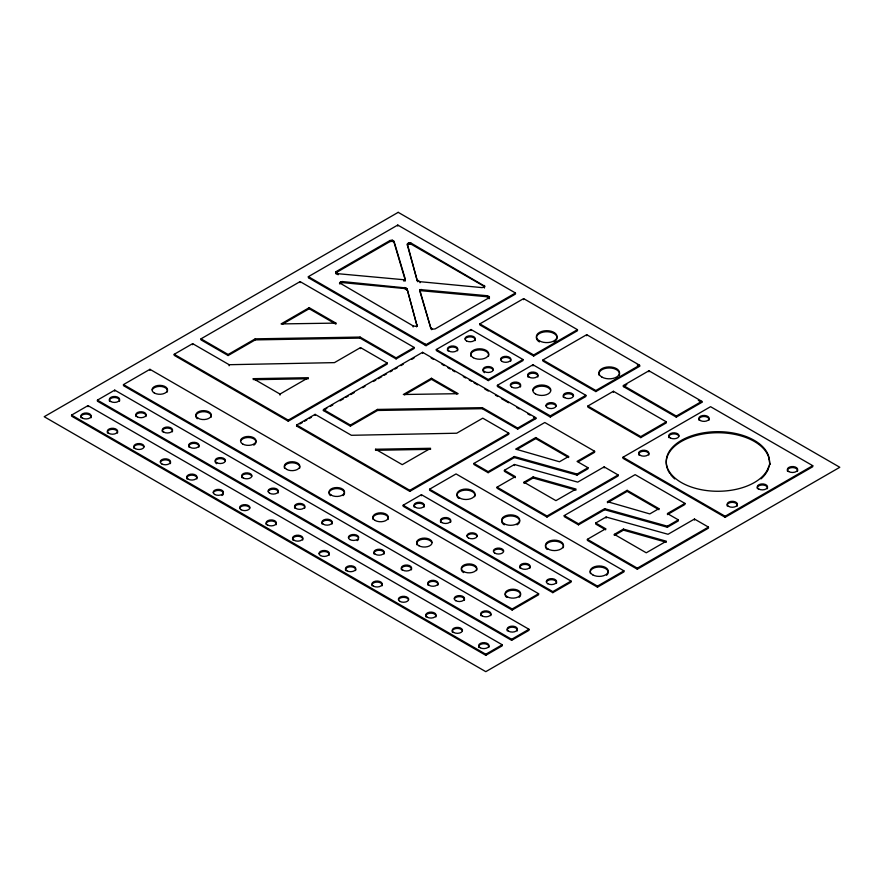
<?xml version="1.0" encoding="UTF-8"?>
<svg xmlns="http://www.w3.org/2000/svg" width="884" height="884" viewBox="0 0 884 884"><rect width="100%" height="100%" fill="white"/><g stroke="black" fill="none" stroke-linecap="round" stroke-linejoin="round"><path stroke-width="1.33" d="M405.259 279.112L405.027 280.902L405.259 279.112L394.076 241.442L392.562 240.249L390.021 240.503L336.064 271.653L335.688 273.41L336.064 271.653M419.878 290.306L431.072 329.025L419.878 291.355L420.121 289.576L486.996 295.698L489.46 297.057L489.073 298.825M419.878 291.355L420.121 289.576M767.842 468.885L769.798 463.768L769.224 458.564A51.615 29.802 0 0 0 692.879 435.392A51.615 29.802 0 0 0 686.271 485.04A51.615 29.802 0 0 0 767.842 468.885L767.842 469.934A51.615 29.802 0 0 1 761.002 478.874M767.842 469.934L769.312 466.1M407.159 290.217L404.474 288.538L342.285 282.593L339.6 283.93L339.6 282.88L342.285 281.543L405.8 287.93L407.159 289.156L417.137 326.218L407.159 289.156M417.336 280.007L420.022 281.687L482.211 287.632L484.896 286.294L411.347 243.255L408.85 242.813L407.358 244.006L407.358 245.056L417.336 281.057L407.358 244.006M407.358 245.056L408.85 243.862L411.347 244.315L484.454 286.526L484.388 288.029L484.388 286.98M339.6 282.88L413.148 325.909L415.646 326.351L417.137 325.157M308.361 276.67L397.767 225.044L515.471 293.002L515.471 294.052L426.055 345.677L308.361 277.72L308.361 276.67L426.055 344.616L515.471 293.002M174.203 354.296L192.646 343.644L229.133 364.705L334.461 362.628L360.517 347.589L387.214 363.004L387.214 364.053L288.25 421.193L174.203 355.346L174.203 354.296L288.25 420.132L387.214 363.004M201 338.826L300.107 281.598L414.154 347.445L414.154 348.495L396.109 358.915L360.086 338.119L255.233 339.898L228.127 355.545L201 339.876L201 338.826L228.127 354.484L255.233 338.837L360.086 337.069L396.109 357.865L414.154 347.445M123.473 384.595L149.937 369.313L538.61 593.716L538.61 594.766L512.145 610.048L123.473 385.645L123.473 384.595L512.145 608.988L538.61 593.716M71.582 415.104L88.002 405.623L502.222 644.768L502.222 645.828L485.802 655.309L71.582 416.154L71.582 415.104L485.802 654.248L502.222 644.768M97.417 400.132L114.743 390.12L528.975 629.275L528.975 630.325L511.637 640.336L97.417 401.192L97.417 400.132L511.637 639.287L528.975 629.275M336.064 272.703L390.021 241.553L392.562 241.31L394.076 242.492L405.259 280.162M335.887 323.102L309.19 307.687L281.079 323.92L335.887 323.102L335.887 324.152L309.19 308.737L282.25 324.295M253.288 378.661L279.996 394.076L308.361 377.7L253.288 378.661L253.288 379.711M489.073 297.764L435.127 328.914L432.574 329.168L431.072 327.975M296.681 426.055L296.681 425.005L315.124 414.353L351.39 435.293L456.719 433.215L482.774 418.176L508.775 433.193L508.775 434.243L409.822 491.382L296.46 425.933M323.478 410.585L323.478 409.535L422.585 352.318L535.726 417.635L535.726 418.684M299.919 423.933L302.229 422.607M304.527 421.27L306.836 419.944M309.146 418.607L311.444 417.281M326.837 408.397L323.257 410.463L350.384 426.132L377.49 410.474L482.344 408.706L517.67 429.105L535.958 418.552L533.582 417.171M330.417 406.331L332.804 404.949M339.975 400.806L343.556 398.739M345.942 397.358L348.329 395.988M350.716 394.607L354.307 392.54M362.661 387.711L365.048 386.33M373.413 381.501L375.799 380.131M378.186 378.75L381.766 376.683M384.153 375.302L386.54 373.921M390.131 371.855L392.518 370.473M394.905 369.092L397.292 367.722M400.872 365.644L403.259 364.274M411.624 359.445L414.01 358.064M479.835 323.887L523.626 298.604L577.462 329.677L577.462 330.738L533.671 356.02L479.835 324.936L479.835 323.887L533.671 354.959L577.462 329.677M436.32 349.512L470.995 329.5L522.996 359.523L522.996 360.573L488.322 380.595L436.32 350.561L436.32 349.512L488.322 379.534L522.996 359.523M323.478 409.535L350.384 425.071L377.49 409.425L482.344 407.657L517.67 428.055L535.726 417.635M431.447 378.275L403.336 394.507L458.144 393.678L431.447 378.275L431.447 379.324L404.507 394.883M497.383 385.302L532.964 364.761L585.882 395.314L585.882 396.485L550.301 417.027L497.383 386.474L497.383 385.302L550.301 415.856L585.882 395.314M542.92 359.965L586.711 334.682L639.629 365.236L639.629 366.296L595.838 391.579L542.92 361.026L542.92 359.965L595.838 390.518L639.629 365.236M296.681 425.005L409.822 490.322L508.775 433.193M429.602 489.195L456.056 473.923L623.938 570.843L623.938 571.893L597.474 587.175L429.602 490.244L429.602 489.195L597.474 586.114L623.938 570.843M594.612 451.26L577.053 461.404L587.993 467.724L587.993 468.774L577.053 475.095L514.333 457.569L488.145 472.686L473.923 464.476L473.923 463.426L544.798 422.497L594.612 451.26L594.612 452.31L578.224 461.779M403.17 505.228L421.425 494.686L571.053 581.075L571.053 582.136L552.809 592.667L403.17 506.278L403.17 505.228L552.809 591.617L571.053 581.075M587.849 406.032L613.397 391.281L666.315 421.834L666.315 422.883L640.767 437.635L587.849 407.082L587.849 406.032L640.767 436.586L666.315 421.834M623.375 385.523L648.922 370.772L701.841 401.325L701.841 402.375L676.293 417.126L623.375 386.573L623.375 385.523L676.293 416.077L701.841 401.325M623.375 386.573L626.855 384.562M568.6 456.498L535.748 437.536L515.681 449.116L559.473 461.768L568.6 456.498L568.6 457.547L535.748 438.586L516.864 449.492M473.923 463.426L488.145 471.636L514.333 456.52L577.053 474.045L587.993 467.724M504.399 470.288L514.444 464.498L577.727 482.123L604.137 466.874L618.115 474.951L618.115 476.001L546.997 517.063L497.051 488.233L497.051 487.172L515.35 476.609L504.399 470.288L504.399 471.338L515.35 477.669M523.991 482.211L533.118 476.94L576.003 489.062L555.926 500.642L523.991 482.211L523.991 483.261L533.118 478.001L576.003 490.112M622.966 457.26L710.559 406.684L812.739 465.68L812.739 466.741L725.156 517.306L622.966 458.31L622.966 457.26L725.156 516.256L812.739 465.68M497.051 487.172L546.997 516.013L618.115 474.951M684.945 503.405L667.376 513.549L678.326 519.869L678.326 520.919L667.376 527.251L604.656 509.725L578.479 524.842L564.246 516.632L564.246 515.571L635.132 474.653L684.945 503.405L684.945 504.466L667.376 514.598M607.474 501.692L627.176 490.322L658.923 508.643L658.923 509.703L627.176 491.371L607.474 502.753L607.474 501.692L649.795 513.913L658.923 508.643M564.246 515.571L578.479 523.781L604.656 508.665L667.376 526.19L678.326 519.869M595.717 523.008L606.104 517.018L668.05 534.279L694.47 519.03L708.449 527.096L708.449 528.146L637.32 569.219L587.374 540.378L587.374 539.328L605.673 528.765L605.673 529.814L595.717 524.068L595.717 523.008L605.673 528.765M614.325 534.356L623.441 529.096L666.326 541.207L646.259 552.798L614.325 534.356L614.325 535.417L623.441 530.146L666.326 542.257M587.374 539.328L637.32 568.158L708.449 527.096M335.688 272.36L338.152 273.72L405.027 279.841M420.121 290.626L486.996 296.748L489.46 298.107M254.669 379.689L308.361 378.75M375.545 449.238L430.618 448.287L402.253 464.664L375.545 449.238L375.545 450.299L430.618 449.337M637.276 364.937L639.629 366.296M698.316 400.341L701.841 402.375M431.16 358.042L433.547 359.423M441.878 364.23L444.265 365.611M447.834 367.667L450.221 369.048M452.597 370.418L454.984 371.799M463.315 376.606L465.702 377.987M469.271 380.043L471.658 381.424M474.034 382.794L477.603 384.86M484.752 388.982L488.322 391.048M495.471 395.17L497.858 396.551M501.427 398.607L508.576 402.739M516.908 407.546L519.284 408.927M527.626 413.734L530.002 415.115M431.447 379.324L456.984 394.065M769.224 458.564L769.798 464.818L769.798 463.768M725.156 516.256L725.156 517.306M694.47 519.03L694.47 520.079M676.293 416.077L676.293 417.126M667.376 526.19L667.376 527.251M648.922 370.772L648.922 371.821M640.767 436.586L640.767 437.635M637.32 568.158L637.32 569.219M627.176 490.322L627.176 491.371M623.441 529.096L623.441 530.146M613.397 391.281L613.397 392.341M606.104 517.018L606.104 518.068M604.656 508.665L604.656 509.725M604.137 466.874L604.137 467.934M597.474 586.114L597.474 587.175M595.838 390.518L595.838 391.579M586.711 334.682L586.711 335.743M578.479 523.781L578.479 524.842M577.053 474.045L577.053 475.095M552.809 591.617L552.809 592.667M550.301 415.856L550.301 417.027M546.997 516.013L546.997 517.063M535.748 437.536L535.748 438.586M533.671 354.959L533.671 356.02M533.118 476.94L533.118 478.001M532.964 364.761L532.964 365.932M523.626 298.604L523.626 299.654M517.67 428.055L517.67 429.105M514.333 456.52L514.333 457.569M514.444 464.498L514.444 465.548M512.145 608.988L512.145 610.048M511.637 639.287L511.637 640.336M488.951 296.372L488.951 297.422M488.322 379.534L488.322 380.595M488.145 471.636L488.145 472.686M487.835 295.985L487.835 297.046M486.996 295.698L486.996 296.748M485.802 654.248L485.802 655.309M484.454 285.466L484.454 286.526M482.344 407.657L482.344 408.706M470.995 329.5L470.995 330.55M431.668 328.638L431.668 329.688M426.055 344.616L426.055 345.677M425.27 344.174L425.281 345.224M422.585 352.318L422.585 353.368M421.403 289.433L421.403 290.482M421.425 494.686L421.425 495.747M420.022 281.687L420.022 282.736M417.778 280.703L417.778 281.764M416.552 325.831L416.552 326.881M413.148 325.909L413.148 326.958M411.347 243.255L411.347 244.315M410.121 242.934L410.121 243.984M409.822 490.322L409.822 491.382M408.85 242.813L408.85 243.862M407.944 243.343L407.944 244.393M406.717 288.46L406.717 289.51M405.8 287.93L405.8 288.991M404.474 287.488L404.474 288.538M403.745 279.985L403.745 281.046M397.767 225.044L397.767 226.094M396.109 357.865L396.109 358.915M394.076 241.442L394.076 242.492M393.479 240.78L393.479 241.829M392.562 240.249L392.562 241.31M391.281 240.326L391.281 241.376M390.021 240.503L390.021 241.553M377.49 409.425L377.49 410.474M360.517 347.589L360.517 348.639M360.086 337.069L360.086 338.119M350.384 425.071L350.384 426.132M342.285 281.543L342.285 282.593M341.014 281.664L341.014 282.725M340.108 282.195L340.108 283.245M338.152 273.72L338.152 274.769M337.301 273.432L337.301 274.482M336.196 273.046L336.196 274.095M315.124 414.353L315.124 415.414M309.411 277.278L309.411 278.327M309.19 307.687L309.19 308.737M300.107 281.598L300.107 282.648M288.25 420.132L288.25 421.193M279.996 394.076L279.996 395.126M255.233 338.837L255.233 339.898M229.133 364.705L229.133 365.766M228.127 354.484L228.127 355.545M192.646 343.644L192.646 344.694M149.937 369.313L149.937 370.363M114.743 390.12L114.743 391.181M88.002 405.623L88.002 406.673M81.03 417.789A5.16 2.984 0 0 1 86.024 414.043A5.16 2.984 0 0 1 91.008 417.789M107.494 433.072A5.16 2.984 0 0 1 112.478 429.315A5.16 2.984 0 0 1 117.462 433.072M133.948 448.343A5.16 2.984 0 0 1 137.606 444.696A5.16 2.984 0 0 1 143.926 446.807M160.413 462.078A5.16 2.984 0 0 1 166.733 459.967A5.16 2.984 0 0 1 170.38 463.625M186.867 478.896A5.16 2.984 0 0 1 191.861 475.15A5.16 2.984 0 0 1 196.845 478.896M223.298 494.178A5.16 2.984 0 0 1 221.961 495.504M213.331 492.631A5.16 2.984 0 0 1 218.315 490.421A5.16 2.984 0 0 1 223.298 492.631M239.785 507.902A5.16 2.984 0 0 1 244.78 505.703A5.16 2.984 0 0 1 249.763 507.902M266.25 524.72A5.16 2.984 0 0 1 271.233 520.974A5.16 2.984 0 0 1 276.217 524.72M292.703 540.002A5.16 2.984 0 0 1 297.698 536.245A5.16 2.984 0 0 1 302.682 540.002M319.168 553.738A5.16 2.984 0 0 1 325.489 551.627A5.16 2.984 0 0 1 329.135 555.274M345.622 570.556A5.16 2.984 0 0 1 350.605 566.799A5.16 2.984 0 0 1 355.6 570.556M372.087 585.827A5.16 2.984 0 0 1 377.07 582.081A5.16 2.984 0 0 1 382.054 585.827M398.54 599.562A5.16 2.984 0 0 1 403.524 597.352A5.16 2.984 0 0 1 408.518 599.562M425.911 616.91A5.16 2.984 0 0 1 430.906 613.153A5.16 2.984 0 0 1 435.889 616.91M452.376 632.182A5.16 2.984 0 0 1 456.022 628.535A5.16 2.984 0 0 1 462.343 630.646M478.83 647.464A5.16 2.984 0 0 1 483.824 643.707A5.16 2.984 0 0 1 488.808 647.464M414.154 507.051A5.16 2.984 0 0 1 419.138 503.305A5.16 2.984 0 0 1 424.132 507.051M440.619 522.333A5.16 2.984 0 0 1 445.602 518.577A5.16 2.984 0 0 1 450.586 522.333M467.072 536.069A5.16 2.984 0 0 1 472.056 533.859A5.16 2.984 0 0 1 477.051 536.069M493.537 551.34A5.16 2.984 0 0 1 498.521 549.13A5.16 2.984 0 0 1 503.504 551.34M519.991 568.158A5.16 2.984 0 0 1 524.974 564.412A5.16 2.984 0 0 1 529.969 568.158M546.456 581.893A5.16 2.984 0 0 1 552.776 579.782A5.16 2.984 0 0 1 556.423 583.44M539.428 341.92A10.321 5.956 0 0 1 539.428 333.489A10.321 5.956 0 0 1 554.025 333.489A10.321 5.956 0 0 1 554.025 341.92M533.085 390.043A9.028 5.216 0 0 1 541.804 386.175A9.028 5.216 0 0 1 550.533 390.043M510.499 385.435A5.16 2.984 0 0 1 516.82 383.324A5.16 2.984 0 0 1 520.466 386.971M527.825 376.971A5.16 2.984 0 0 1 532.82 373.214A5.16 2.984 0 0 1 537.803 376.971M546.08 405.977A5.16 2.984 0 0 1 551.063 403.767A5.16 2.984 0 0 1 556.047 405.977M563.417 397.513A5.16 2.984 0 0 1 567.064 393.866A5.16 2.984 0 0 1 573.385 395.966M599.264 375.468A10.321 5.956 0 0 1 609.231 367.965A10.321 5.956 0 0 1 619.198 375.468M787.511 471.338A5.16 2.984 0 0 1 792.495 467.581A5.16 2.984 0 0 1 797.479 471.338M727.289 506.101A5.16 2.984 0 0 1 732.284 502.355A5.16 2.984 0 0 1 737.267 506.101M757.4 488.719A5.16 2.984 0 0 1 762.384 484.973A5.16 2.984 0 0 1 767.367 488.719M699.012 420.243A5.16 2.984 0 0 1 703.995 416.486A5.16 2.984 0 0 1 708.979 420.243M668.901 437.624A5.16 2.984 0 0 1 672.547 433.978A5.16 2.984 0 0 1 678.868 436.077M638.789 455.006A5.16 2.984 0 0 1 643.773 451.26A5.16 2.984 0 0 1 648.768 455.006M674.757 478.918A51.615 29.802 0 0 1 670.68 474.609M669.862 473.481A51.615 29.802 0 0 1 667.884 469.979M667.398 468.785A51.615 29.802 0 0 1 709.896 433.083A51.615 29.802 0 0 1 769.224 459.614M458.586 498.333A9.028 5.216 0 0 1 464.398 490.2A9.028 5.216 0 0 1 474.697 496.686M504.3 524.831A9.028 5.216 0 0 1 504.3 517.46A9.028 5.216 0 0 1 517.074 517.46A9.028 5.216 0 0 1 517.074 524.831M547.086 549.428A9.028 5.216 0 0 1 552.898 541.295A9.028 5.216 0 0 1 563.196 547.782M590.457 573.594A9.028 5.216 0 0 1 600.755 567.108A9.028 5.216 0 0 1 606.568 575.241M470.973 356.429A9.028 5.216 0 0 1 479.692 349.865A9.028 5.216 0 0 1 488.421 356.429M484.52 372.661A5.16 2.984 0 0 1 485.592 367.976A5.16 2.984 0 0 1 493.161 369.788M500.731 359.611A5.16 2.984 0 0 1 507.051 357.512A5.16 2.984 0 0 1 510.709 361.158M465.15 339.069A5.16 2.984 0 0 1 471.47 336.97A5.16 2.984 0 0 1 475.117 340.616M447.602 350.782A5.16 2.984 0 0 1 452.597 347.036A5.16 2.984 0 0 1 457.581 350.782M454.376 598.844A5.16 2.984 0 0 1 460.697 596.744A5.16 2.984 0 0 1 464.343 600.391M480.841 615.662A5.16 2.984 0 0 1 485.824 611.916A5.16 2.984 0 0 1 490.808 615.662M427.922 585.109A5.16 2.984 0 0 1 432.906 581.363A5.16 2.984 0 0 1 437.889 585.109M507.294 630.944A5.16 2.984 0 0 1 512.278 627.187A5.16 2.984 0 0 1 517.262 630.944M109.494 401.27A5.16 2.984 0 0 1 114.478 397.524A5.16 2.984 0 0 1 119.462 401.27M135.959 416.552A5.16 2.984 0 0 1 140.943 412.795A5.16 2.984 0 0 1 145.926 416.552M188.878 447.105A5.16 2.984 0 0 1 193.861 443.348A5.16 2.984 0 0 1 198.845 447.105M162.413 431.823A5.16 2.984 0 0 1 167.396 428.077A5.16 2.984 0 0 1 172.38 431.823M216.668 463.713A5.16 2.984 0 0 1 217.74 459.028A5.16 2.984 0 0 1 225.298 460.84M241.796 477.658A5.16 2.984 0 0 1 245.443 474.001A5.16 2.984 0 0 1 251.763 476.111M268.25 491.393A5.16 2.984 0 0 1 274.57 489.283A5.16 2.984 0 0 1 278.217 492.929M322.085 524.013A5.16 2.984 0 0 1 327.069 520.256A5.16 2.984 0 0 1 332.053 524.013M294.715 508.212A5.16 2.984 0 0 1 299.698 504.455A5.16 2.984 0 0 1 304.682 508.212M358.506 539.284A5.16 2.984 0 0 1 357.18 540.621M348.539 537.748A5.16 2.984 0 0 1 353.523 535.538A5.16 2.984 0 0 1 358.506 537.748M401.458 569.837A5.16 2.984 0 0 1 406.441 566.091A5.16 2.984 0 0 1 411.425 569.837M374.087 554.036A5.16 2.984 0 0 1 379.07 550.279A5.16 2.984 0 0 1 384.054 554.036M152.302 389.711A7.746 4.464 0 0 1 161.783 386.551A7.746 4.464 0 0 1 167.253 392.032M197.243 418.729A7.746 4.464 0 0 1 202.226 411.756A7.746 4.464 0 0 1 211.055 417.314M255.299 443.845A7.746 4.464 0 0 1 253.752 445.127M240.802 440.807A7.746 4.464 0 0 1 250.282 437.646A7.746 4.464 0 0 1 255.763 443.127M284.593 468.409A7.746 4.464 0 0 1 292.074 462.785A7.746 4.464 0 0 1 299.554 468.409M330.45 495.637A7.746 4.464 0 0 1 331.633 489.725A7.746 4.464 0 0 1 341.931 489.725A7.746 4.464 0 0 1 343.114 495.637M416.894 544.787A7.746 4.464 0 0 1 422.364 539.317A7.746 4.464 0 0 1 431.845 542.478M373.103 519.505A7.746 4.464 0 0 1 380.573 513.88A7.746 4.464 0 0 1 388.054 519.505M463.603 572.6A7.746 4.464 0 0 1 467.072 565.13A7.746 4.464 0 0 1 476.553 570.6M506.543 597.297A7.746 4.464 0 0 1 507.725 591.385A7.746 4.464 0 0 1 518.024 591.385A7.746 4.464 0 0 1 519.206 597.297M398.209 212.337L44.2 416.718L485.791 671.663L839.8 467.282L398.209 212.337M473.316 357.711A9.028 5.216 0 0 0 488.421 355.368A9.028 5.216 0 0 0 477.36 348.981A9.028 5.216 0 0 0 473.316 357.711M484.52 371.611A5.16 2.984 0 0 0 493.161 370.274A5.16 2.984 0 0 0 486.841 366.628A5.16 2.984 0 0 0 484.52 371.611M502.068 361.446A5.16 2.984 0 0 0 510.709 360.108A5.16 2.984 0 0 0 504.388 356.451A5.16 2.984 0 0 0 502.068 361.446M466.487 340.892A5.16 2.984 0 0 0 475.117 339.555A5.16 2.984 0 0 0 468.796 335.909A5.16 2.984 0 0 0 466.487 340.892M448.939 351.07A5.16 2.984 0 0 0 457.581 349.733A5.16 2.984 0 0 0 451.26 346.086A5.16 2.984 0 0 0 448.939 351.07M539.428 340.859A10.321 5.956 0 0 0 556.699 338.196A10.321 5.956 0 0 0 544.058 330.892A10.321 5.956 0 0 0 539.428 340.859M601.927 377.081A10.321 5.956 0 0 0 619.198 374.407A10.321 5.956 0 0 0 606.557 367.114A10.321 5.956 0 0 0 601.927 377.081M535.417 393.91A9.028 5.216 0 0 0 550.533 391.579A9.028 5.216 0 0 0 539.472 385.192A9.028 5.216 0 0 0 535.417 393.91M511.825 387.148A5.16 2.984 0 0 0 520.466 385.811A5.16 2.984 0 0 0 514.145 382.153A5.16 2.984 0 0 0 511.825 387.148M529.162 377.137A5.16 2.984 0 0 0 537.803 375.799A5.16 2.984 0 0 0 531.483 372.153A5.16 2.984 0 0 0 529.162 377.137M547.417 407.69A5.16 2.984 0 0 0 556.047 406.353A5.16 2.984 0 0 0 549.726 402.706A5.16 2.984 0 0 0 547.417 407.69M564.743 397.678A5.16 2.984 0 0 0 573.385 396.341A5.16 2.984 0 0 0 567.064 392.695A5.16 2.984 0 0 0 564.743 397.678M788.848 471.614A5.16 2.984 0 0 0 797.479 470.288A5.16 2.984 0 0 0 791.158 466.63A5.16 2.984 0 0 0 788.848 471.614M728.626 506.388A5.16 2.984 0 0 0 737.267 505.051A5.16 2.984 0 0 0 730.946 501.405A5.16 2.984 0 0 0 728.626 506.388M758.737 489.007A5.16 2.984 0 0 0 767.367 487.67A5.16 2.984 0 0 0 761.047 484.012A5.16 2.984 0 0 0 758.737 489.007M700.349 420.519A5.16 2.984 0 0 0 708.979 419.193A5.16 2.984 0 0 0 702.658 415.535A5.16 2.984 0 0 0 700.349 420.519M670.238 437.911A5.16 2.984 0 0 0 678.868 436.574A5.16 2.984 0 0 0 672.547 432.917A5.16 2.984 0 0 0 670.238 437.911M640.126 455.293A5.16 2.984 0 0 0 648.768 453.956A5.16 2.984 0 0 0 642.436 450.31A5.16 2.984 0 0 0 640.126 455.293M459.592 497.968A9.028 5.216 0 0 0 474.697 495.626A9.028 5.216 0 0 0 463.636 489.239A9.028 5.216 0 0 0 459.592 497.968M504.3 523.781A9.028 5.216 0 0 0 519.405 521.438A9.028 5.216 0 0 0 508.344 515.052A9.028 5.216 0 0 0 504.3 523.781M548.091 549.063A9.028 5.216 0 0 0 563.196 546.721A9.028 5.216 0 0 0 552.135 540.334A9.028 5.216 0 0 0 548.091 549.063M592.799 574.876A9.028 5.216 0 0 0 607.905 572.534A9.028 5.216 0 0 0 596.844 566.147A9.028 5.216 0 0 0 592.799 574.876M415.491 507.339A5.16 2.984 0 0 0 424.132 506.002A5.16 2.984 0 0 0 417.812 502.355A5.16 2.984 0 0 0 415.491 507.339M441.956 522.61A5.16 2.984 0 0 0 450.586 521.273A5.16 2.984 0 0 0 444.265 517.626A5.16 2.984 0 0 0 441.956 522.61M468.409 537.892A5.16 2.984 0 0 0 477.051 536.555A5.16 2.984 0 0 0 470.73 532.908A5.16 2.984 0 0 0 468.409 537.892M494.874 553.163A5.16 2.984 0 0 0 503.504 551.826A5.16 2.984 0 0 0 497.184 548.179A5.16 2.984 0 0 0 494.874 553.163M521.328 568.445A5.16 2.984 0 0 0 529.969 567.108A5.16 2.984 0 0 0 523.648 563.451A5.16 2.984 0 0 0 521.328 568.445M547.793 583.716A5.16 2.984 0 0 0 556.423 582.379A5.16 2.984 0 0 0 550.102 578.733A5.16 2.984 0 0 0 547.793 583.716M82.367 418.077A5.16 2.984 0 0 0 91.008 416.74A5.16 2.984 0 0 0 84.687 413.093A5.16 2.984 0 0 0 82.367 418.077M108.831 433.348A5.16 2.984 0 0 0 117.462 432.011A5.16 2.984 0 0 0 111.141 428.364A5.16 2.984 0 0 0 108.831 433.348M135.285 448.63A5.16 2.984 0 0 0 143.926 447.293A5.16 2.984 0 0 0 137.606 443.646A5.16 2.984 0 0 0 135.285 448.63M161.75 463.901A5.16 2.984 0 0 0 170.38 462.564A5.16 2.984 0 0 0 164.059 458.918A5.16 2.984 0 0 0 161.75 463.901M188.204 479.183A5.16 2.984 0 0 0 196.845 477.846A5.16 2.984 0 0 0 190.524 474.189A5.16 2.984 0 0 0 188.204 479.183M214.668 494.454A5.16 2.984 0 0 0 223.298 493.117A5.16 2.984 0 0 0 216.978 489.471A5.16 2.984 0 0 0 214.668 494.454M241.122 509.736A5.16 2.984 0 0 0 249.763 508.399A5.16 2.984 0 0 0 243.443 504.742A5.16 2.984 0 0 0 241.122 509.736M267.587 525.008A5.16 2.984 0 0 0 276.217 523.671A5.16 2.984 0 0 0 269.896 520.024A5.16 2.984 0 0 0 267.587 525.008M294.041 540.279A5.16 2.984 0 0 0 302.682 538.953A5.16 2.984 0 0 0 296.361 535.295A5.16 2.984 0 0 0 294.041 540.279M320.505 555.561A5.16 2.984 0 0 0 329.135 554.224A5.16 2.984 0 0 0 322.815 550.577A5.16 2.984 0 0 0 320.505 555.561M346.959 570.832A5.16 2.984 0 0 0 355.6 569.495A5.16 2.984 0 0 0 349.279 565.848A5.16 2.984 0 0 0 346.959 570.832M373.424 586.114A5.16 2.984 0 0 0 382.054 584.777A5.16 2.984 0 0 0 375.733 581.131A5.16 2.984 0 0 0 373.424 586.114M399.877 601.385A5.16 2.984 0 0 0 408.518 600.048A5.16 2.984 0 0 0 402.198 596.402A5.16 2.984 0 0 0 399.877 601.385M427.248 617.187A5.16 2.984 0 0 0 435.889 615.85A5.16 2.984 0 0 0 429.569 612.203A5.16 2.984 0 0 0 427.248 617.187M453.713 632.469A5.16 2.984 0 0 0 462.343 631.132A5.16 2.984 0 0 0 456.022 627.485A5.16 2.984 0 0 0 453.713 632.469M480.167 647.74A5.16 2.984 0 0 0 488.808 646.403A5.16 2.984 0 0 0 482.487 642.756A5.16 2.984 0 0 0 480.167 647.74M455.713 600.667A5.16 2.984 0 0 0 464.343 599.341A5.16 2.984 0 0 0 458.022 595.683A5.16 2.984 0 0 0 455.713 600.667M482.178 615.949A5.16 2.984 0 0 0 490.808 614.612A5.16 2.984 0 0 0 484.487 610.966A5.16 2.984 0 0 0 482.178 615.949M429.259 585.396A5.16 2.984 0 0 0 437.889 584.059A5.16 2.984 0 0 0 431.569 580.412A5.16 2.984 0 0 0 429.259 585.396M508.632 631.22A5.16 2.984 0 0 0 517.262 629.883A5.16 2.984 0 0 0 510.941 626.237A5.16 2.984 0 0 0 508.632 631.22M110.831 401.557A5.16 2.984 0 0 0 119.462 400.22A5.16 2.984 0 0 0 113.141 396.573A5.16 2.984 0 0 0 110.831 401.557M137.296 416.828A5.16 2.984 0 0 0 145.926 415.502A5.16 2.984 0 0 0 139.606 411.845A5.16 2.984 0 0 0 137.296 416.828M190.204 447.381A5.16 2.984 0 0 0 198.845 446.044A5.16 2.984 0 0 0 192.524 442.398A5.16 2.984 0 0 0 190.204 447.381M163.75 432.11A5.16 2.984 0 0 0 172.38 430.773A5.16 2.984 0 0 0 166.059 427.127A5.16 2.984 0 0 0 163.75 432.11M216.668 462.663A5.16 2.984 0 0 0 225.298 461.326A5.16 2.984 0 0 0 218.978 457.68A5.16 2.984 0 0 0 216.668 462.663M243.122 477.935A5.16 2.984 0 0 0 251.763 476.598A5.16 2.984 0 0 0 245.443 472.951A5.16 2.984 0 0 0 243.122 477.935M269.587 493.217A5.16 2.984 0 0 0 278.217 491.88A5.16 2.984 0 0 0 271.896 488.222A5.16 2.984 0 0 0 269.587 493.217M323.422 524.289A5.16 2.984 0 0 0 332.053 522.952A5.16 2.984 0 0 0 325.732 519.306A5.16 2.984 0 0 0 323.422 524.289M296.041 508.488A5.16 2.984 0 0 0 304.682 507.151A5.16 2.984 0 0 0 298.361 503.504A5.16 2.984 0 0 0 296.041 508.488M349.876 539.572A5.16 2.984 0 0 0 358.506 538.234A5.16 2.984 0 0 0 352.186 534.588A5.16 2.984 0 0 0 349.876 539.572M402.795 570.125A5.16 2.984 0 0 0 411.425 568.788A5.16 2.984 0 0 0 405.104 565.13A5.16 2.984 0 0 0 402.795 570.125M375.424 554.312A5.16 2.984 0 0 0 384.054 552.986A5.16 2.984 0 0 0 377.733 549.329A5.16 2.984 0 0 0 375.424 554.312M154.302 392.982A7.746 4.464 0 0 0 167.253 390.971A7.746 4.464 0 0 0 157.772 385.501A7.746 4.464 0 0 0 154.302 392.982M198.104 418.265A7.746 4.464 0 0 0 211.055 416.253A7.746 4.464 0 0 0 201.574 410.784A7.746 4.464 0 0 0 198.104 418.265M242.813 444.077A7.746 4.464 0 0 0 255.763 442.066A7.746 4.464 0 0 0 246.282 436.597A7.746 4.464 0 0 0 242.813 444.077M286.604 469.36A7.746 4.464 0 0 0 299.554 467.349A7.746 4.464 0 0 0 290.074 461.879A7.746 4.464 0 0 0 286.604 469.36M331.312 495.173A7.746 4.464 0 0 0 344.263 493.161A7.746 4.464 0 0 0 334.782 487.692A7.746 4.464 0 0 0 331.312 495.173M418.894 545.737A7.746 4.464 0 0 0 431.845 543.737A7.746 4.464 0 0 0 422.364 538.257A7.746 4.464 0 0 0 418.894 545.737M375.103 520.455A7.746 4.464 0 0 0 388.054 518.455A7.746 4.464 0 0 0 378.573 512.974A7.746 4.464 0 0 0 375.103 520.455M463.603 571.55A7.746 4.464 0 0 0 476.553 569.55A7.746 4.464 0 0 0 467.072 564.069A7.746 4.464 0 0 0 463.603 571.55M507.394 596.833A7.746 4.464 0 0 0 520.356 594.833A7.746 4.464 0 0 0 510.875 589.352A7.746 4.464 0 0 0 507.394 596.833"/></g></svg>
